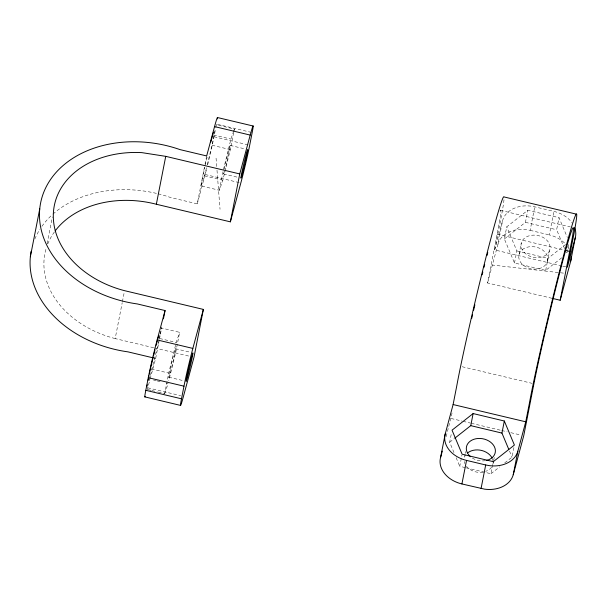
<?xml version="1.0" encoding="UTF-8"?>
<svg xmlns="http://www.w3.org/2000/svg" width="607" height="607" viewBox="0 0 607 607"><rect width="100%" height="100%" fill="white"/><g stroke="black" fill="none" stroke-linecap="round" stroke-linejoin="round"><path stroke-width="0.46" stroke-dasharray="3.04 2.28" d="M47.141 243.642L52.384 216.927M153.654 347.735L115.171 338.585L122.219 302.658M122.402 301.732L124.207 292.521M158.715 341.4L148.669 382.531M159.413 337.826L159.945 335.147M160.119 334.252L161.341 328L179.657 332.355L175.628 352.902L168.799 380.824M150.157 378.92L155.665 358.449L159.277 340.019M159.459 339.101L161.811 327.12M158.184 193.808A106.544 80.655 11.1 0 1 170.597 197.518L197.26 203.853L204.855 165.165M205.029 164.239L206.661 155.946M233.665 132.607L230.334 149.603L222.845 180.218L219.393 190.279L201.076 185.924L204.756 167.145M207.245 164.747L212.018 145.248L215.227 128.874M207.7 164.634A27.505 0.941 -76.6 0 0 209.999 155.111L210.804 151.644A27.505 0.941 -76.6 0 0 214.028 136.75L215.622 128.623M215.804 127.72L216.509 124.116M158.268 392.084L164.679 393.609L168.708 373.062L176.197 342.431L179.657 332.355M219.393 190.279L223.073 171.5M233.847 131.719L234.37 129.033L216.054 124.678M446.198 436.615L452.534 411.053M453.983 452.556L449.658 442.253L451.487 432.958M551.9 298.28L487.535 282.976L497.11 234.173A92.59 3.164 -76.6 0 0 499.113 213.042M561.839 265.904L494.705 249.947L498.157 232.367A106.544 3.642 -76.6 0 0 504.083 197.958M487.535 282.976L497.99 244.12L502.604 220.607A27.505 20.82 11.1 0 1 514.266 208.239L517.361 207.124A27.505 20.82 11.1 0 1 534.759 206.835L553.925 211.388A27.505 20.82 11.1 0 1 572.181 223.027M465.258 467.61L459.749 466.297L461.942 455.144M561.672 257.8L545.678 270.411L514.486 262.99L504.364 238.946L506.739 226.866L527.809 210.25L559.009 217.67L567.355 237.512M465.03 454.241L464.34 457.761A14.667 11.101 11.1 0 1 465.577 455.106M465.205 453.353L465.554 451.593M514.486 262.99L516.853 250.911L506.739 226.866M519.046 254.485L521.299 242.982M504.364 238.946L525.442 222.329L527.809 210.25M497.99 244.12A27.505 20.82 11.1 0 1 509.652 231.753L512.748 230.645A27.505 20.82 11.1 0 1 530.146 230.349L534.759 206.835M466.176 467.83L490.942 473.741L493.134 462.587M493.559 461.017L492.861 464.545A14.667 11.101 11.1 0 0 493.127 461.654M493.726 460.136L494.25 457.496M564.472 242.937A27.505 20.82 11.1 0 0 549.312 234.909L553.925 211.388M545.678 270.411L548.053 258.332L565.534 244.545M547.567 261.26A14.667 11.101 11.1 0 0 528.674 246.882A14.667 11.101 11.1 0 0 523.674 265.471A14.667 11.101 11.1 0 0 547.567 261.26L549.821 249.758A14.667 11.101 11.1 0 0 530.928 235.379A14.667 11.101 11.1 0 0 525.928 253.969A14.667 11.101 11.1 0 0 549.821 249.758M504.766 462.86L512.042 457.139L514.046 446.919M564.586 248.642L556.634 229.75L559.009 217.67M568.577 244.5L566.756 253.794L566.035 252.072M205.105 165.354L207.275 156.5M201.076 185.924L204.529 175.871L207.025 165.658M223.429 169.71L230.918 139.086L233.217 132.387M147.091 390.293A27.505 0.941 -76.6 0 0 147.767 387.82L149.921 379.807M197.26 203.853L205.158 174.513A27.505 0.941 -76.6 0 0 206.676 168.7M494.705 249.947L502.604 220.607M233.505 131.544L234.37 129.033M164.679 393.609L168.139 383.525L166.31 383.093M491.632 467.208L489.508 469.454L485.668 471.427M449.658 442.253L454.028 438.815M490.942 473.741L499.675 466.874M491.761 264.971L559.548 272.672M560.489 272.778L564.252 273.203M217.427 124.329L251.26 132.372M213.512 134.951L230.918 139.086M214.028 136.75L248.779 145.012M230.228 145.414L244.917 148.905M500.434 210.326L570.322 226.942M212.018 145.248L230.334 149.603M525.442 222.329L556.634 229.75M530.146 230.349L549.312 234.909M497.11 234.173L563.319 249.909M223.535 173.898L237.307 177.168M205.158 174.513L240.82 182.988M204.529 175.871L222.845 180.218M516.853 250.911L548.053 258.332M562.757 266.124L567.355 267.217M462.193 366.734L532.081 383.343M159.717 338.516L176.197 342.431M175.514 348.737L190.15 352.219M154.565 347.955L189.384 356.226M451.077 418.473L462.109 421.099M463.035 421.311L470.387 423.064M471.305 423.284L500.737 430.28M501.655 430.5L507.171 431.805M510.851 432.685L520.965 435.09M153.875 358.024L155.665 358.449M151.31 368.927L168.708 373.062M168.822 377.22L183.458 380.695M153.488 380.043L156.234 380.695M157.152 380.915L161.728 382M147.767 387.82L180.711 395.665M148.191 389.686L150.946 390.339M151.856 390.559L157.35 391.864M509.516 451.122L512.042 457.139M456.145 457.708L459.749 466.297M464.81 463.589L464.287 461.51M216.062 158.184L216.714 166.546M217.002 170.256L220.038 209.271M34.842 238.968A106.544 80.655 11.1 0 1 39.857 229.378M41.898 226.343A106.544 80.655 11.1 0 1 52.27 214.711M52.961 214.096A106.544 80.655 11.1 0 1 157.274 193.587M224.256 169.065A14.667 0.501 -76.6 0 1 228.968 149.352A14.667 0.501 -76.6 0 1 229.689 149.345A14.667 0.501 -76.6 0 1 225.038 169.057M224.347 171.515A14.667 0.501 -76.6 0 1 223.846 171.166M115.171 338.585A92.59 70.093 11.1 0 1 46.238 248.248M47.771 243.923A92.59 70.093 11.1 0 1 54.615 231.654M483.233 472.147A14.667 11.101 11.1 0 1 466.472 466.351M492.398 458.725A14.667 11.101 11.1 0 1 493.036 460.918M485.479 460.683A14.667 11.101 11.1 0 1 471.222 457.291M567.568 246.541A27.505 20.82 11.1 0 1 569.138 249.136M170.324 372.387A14.667 0.501 -76.6 0 0 175.598 348.979A14.667 0.501 -76.6 0 0 170.59 367.569A14.667 0.501 -76.6 0 0 170.324 372.387"/><path stroke-width="0.91" d="M552.825 298.5L560.178 300.245L572.28 237.876A92.59 3.164 -76.6 0 0 561.513 265.646A92.59 3.164 -76.6 0 0 533.917 383.783L523.727 435.743L513.234 474.735A27.505 20.82 11.1 0 1 484.614 489.159L461.912 483.954A27.505 20.82 11.1 0 1 440.583 457.473L445.219 433.929L453.11 404.543L456.699 386.249A106.544 3.642 -76.6 0 1 483.673 266.549A106.544 3.642 -76.6 0 1 504.007 196.934L576.65 214.203M30.35 256.761L39.751 208.854M55.154 230.926A92.59 70.093 11.1 0 1 156.348 204.248L165.741 156.348L141.871 152.638A92.59 70.093 11.1 0 0 53.72 209.309A92.59 70.093 11.1 0 0 124.572 290.677L203.368 309.411L193.967 357.318L183.458 396.325A27.505 0.941 -76.6 0 1 181.501 398.814L145.809 390.309L148.783 375.217A27.505 0.941 -76.6 0 1 157.16 339.928L165.058 310.541L137.334 303.948A106.544 80.655 11.1 0 1 41.671 198.481A106.544 80.655 11.1 0 1 179.998 149.61L206.661 155.946L214.552 126.605A27.505 0.941 -76.6 0 1 217.42 118.896M146.886 386.576L147.235 384.785M148.116 380.316L148.988 375.854M149.337 374.064L150.217 369.602M163.435 318.834L165.058 310.541M181.501 398.814L184.467 383.7A27.505 0.941 -76.6 0 1 192.844 348.41L203.368 309.411M230.364 221.843L239.757 173.936L250.213 135.08A27.505 0.941 -76.6 0 1 252.171 132.592L249.689 145.225A27.505 0.941 -76.6 0 1 246.465 160.119L245.66 163.594A27.505 0.941 -76.6 0 1 240.82 182.988L230.364 221.843L156.348 204.248M454.757 438.239L470.759 425.644L473.126 413.564L504.318 421.008L514.41 445.06L493.316 461.661L462.124 454.218L452.033 430.173L473.126 413.564M461.912 483.954L466.54 460.409A27.505 20.82 11.1 0 1 445.219 433.929M481.07 488.506L485.691 464.97L466.54 460.409M508.795 449.408L501.951 433.087L504.318 421.008M513.234 474.735L517.847 451.198L525.753 421.812L529.342 403.518A106.544 3.642 -76.6 0 1 565.352 248.885A106.544 3.642 -76.6 0 1 570.8 249.636L567.355 267.217L575.246 237.876A27.505 20.82 11.1 0 0 574.647 227.633M560.178 300.245L570.633 261.389L575.246 237.876M150.392 368.707L153.252 356.999M153.692 355.194L155.02 349.791M156.12 345.284L158.746 335.557M210.819 142L213.444 132.273M440.583 457.473L442.291 451.122M485.691 464.97L489.227 465.622A27.505 20.82 11.1 0 0 517.847 451.198M217.496 117.538L253.157 126.013M214.552 126.605L250.213 135.08M565.155 250.342L569.753 251.442M165.741 156.348L239.757 173.936M453.11 404.543L525.753 421.812M157.16 339.928L192.844 348.41M152.979 357.811L127.933 351.855A106.544 80.655 11.1 0 1 31.124 251.328M148.283 377.691L183.974 386.173M144.823 396.887L180.514 405.393M470.759 425.644L501.951 433.087M145.187 396.424A27.505 0.941 -76.6 0 1 145.809 390.309M470.531 456.737A14.667 11.101 11.1 0 1 472.034 440.067A14.667 11.101 11.1 0 1 493.476 445.166A14.667 11.101 11.1 0 1 486.366 460.501M467.694 452.852A14.667 11.101 11.1 0 1 492.065 458.012M471.73 318.318A92.59 3.164 -76.6 0 1 472.565 314.73M473.612 310.215A92.59 3.164 -76.6 0 1 474.879 304.805M482.133 274.812A92.59 3.164 -76.6 0 1 482.831 271.989M483.999 267.346A92.59 3.164 -76.6 0 1 484.69 264.606M487.019 255.494A92.59 3.164 -76.6 0 1 487.762 252.603M571.172 256.882A27.505 20.82 11.1 0 1 570.633 261.389M188.572 369.094L187.973 371.704A14.667 0.501 -76.6 0 0 186.508 380.619L187.017 378.973A14.667 0.501 -76.6 0 0 192.434 356.377A14.667 0.501 -76.6 0 0 190.583 360.801L188.572 369.094M242.481 173.207A14.667 0.501 -76.6 0 0 247.747 149.808A14.667 0.501 -76.6 0 0 242.747 168.397A14.667 0.501 -76.6 0 0 242.481 173.207"/></g></svg>
